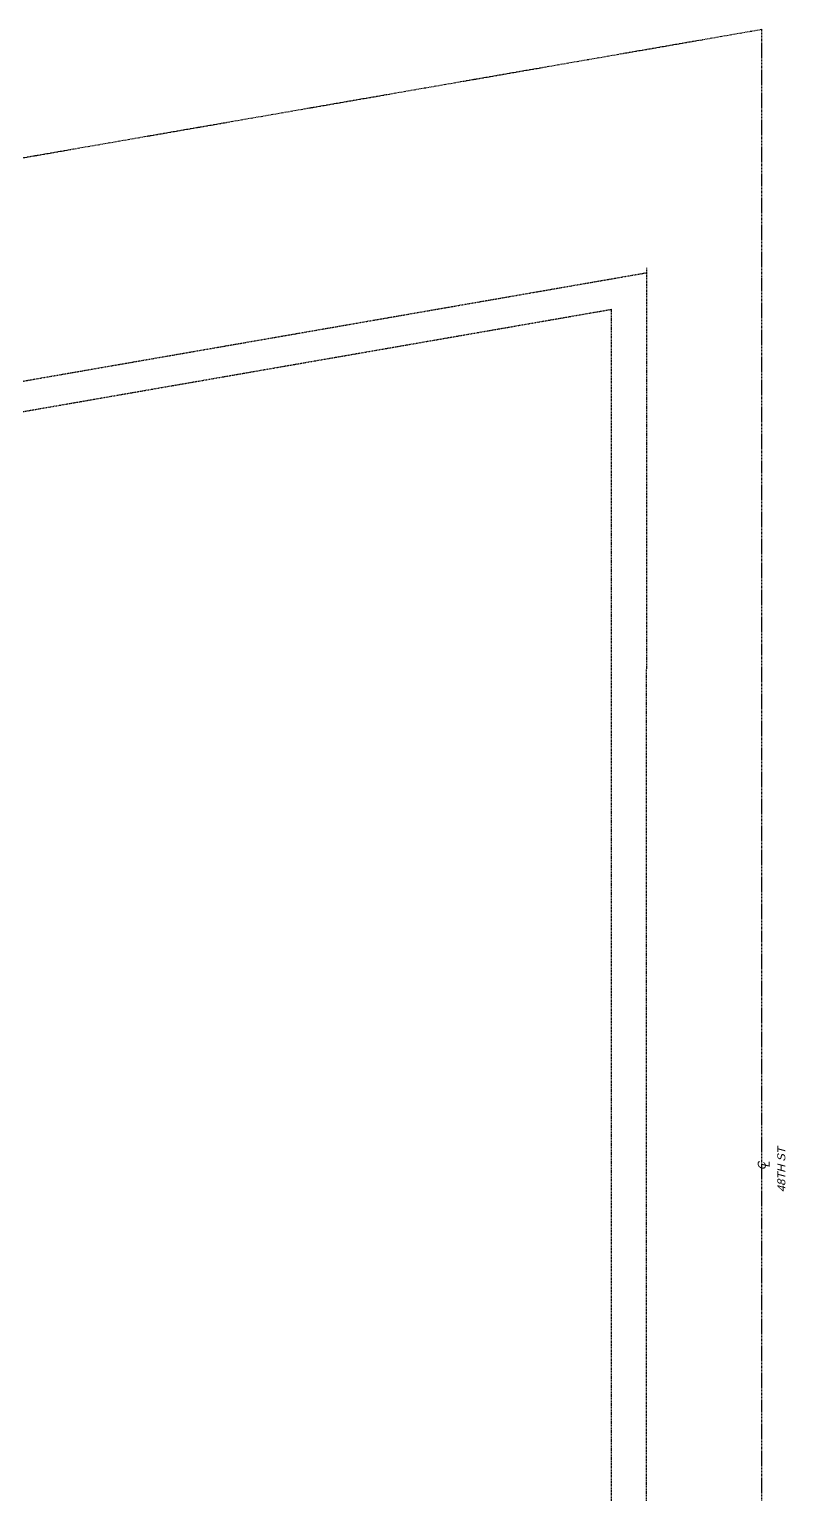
# Model space of a CAD drawing. Header units: feet. Extents: x 5005 to 5347, y 4757 to 5218.
# Drawn here: x 5195.6 to 5346.9, y 4925.3 to 5218.2 of the extents above; entities that cross this region are included whole.
import ezdxf

# ---------------------------------------------------------------- set-up
doc = ezdxf.new("R2010")
doc.units = ezdxf.units.FT
doc.header["$LTSCALE"] = 0.5
doc.header["$MEASUREMENT"] = 0
doc.linetypes.add('CENTER2', pattern=[1.125, 0.75, -0.125, 0.125, -0.125])
doc.linetypes.add('DASHED2', pattern=[0.375, 0.25, -0.125])
for name, color, linetype in [('CL', 4, 'CENTER2'), ('REC-MAP 14336', 7, 'Continuous'), ('RIGHT-OF-WAY', 7, 'DASHED2'), ('ST-NAMES', 3, 'Continuous')]:
    doc.layers.add(name, color=color, linetype=linetype)
doc.layers.add('Tie line', color=5, linetype='DASHED2', plot=False)
doc.styles.add('STREET_10', font='arial.ttf', dxfattribs={"oblique": 15, "height": 1.6})

# ---------------------------------------------------------------- blocks, each defined once
blk = doc.blocks.new('CR 14336')
at = {"layer": 'CL'}
for p in [(544.17, 1936.63), (874.35, 1537.42)]:
    blk.add_line(p, (874.36, 1994.03), dxfattribs=at)
at = {"layer": 'RIGHT-OF-WAY'}
for p in [(719.26, 1916.32), (844.35, 1567.4)]:
    blk.add_line(p, (844.36, 1938.06), dxfattribs=at)
at = {"layer": 'Tie line'}
for p, q in [((709.26, 1920.67), (851.36, 1945.37)), ((851.35, 1567.36), (851.36, 1945.37)), ((851.36, 1945.37), (851.36, 1946.37))]:
    blk.add_line(p, q, dxfattribs=at)
at = {"layer": 'ST-NAMES', "color": 3, "insert": (877.48, 1758.13), "char_height": 1.6, "attachment_point": 1, "rotation": 90, "style": 'STREET_10', "bg_fill": 3, "box_fill_scale": 1.05, "bg_fill_color": 256, "bg_fill_transparency": 0}
blk.add_mtext_dynamic_manual_height_columns('\\pxqc;48TH ST', width=15.827, gutter_width=1.8, heights=[0], dxfattribs=at)
at = {"layer": 'ST-NAMES', "insert": (873.62, 1765.08), "char_height": 1.6, "width": 3.3376, "attachment_point": 1, "rotation": 91.5577, "style": 'STREET_10'}
blk.add_mtext('\\pxqc;C', dxfattribs=at)
blk.add_mtext('\\pxqc;C', dxfattribs=at)
at = {"layer": 'ST-NAMES', "insert": (874.38, 1765.38), "char_height": 1.6, "width": 3.3376, "attachment_point": 1, "rotation": 91.5577, "style": 'STREET_10'}
blk.add_mtext('\\pxqc;L', dxfattribs=at)
blk.add_mtext('\\pxqc;L', dxfattribs=at)

msp = doc.modelspace()

# ---------------------------------------------------------------- block references
at = {"layer": 'REC-MAP 14336'}
msp.add_blockref('CR 14336', (4467.71, 3224.21), dxfattribs=at)

doc.saveas('drawing.dxf')
